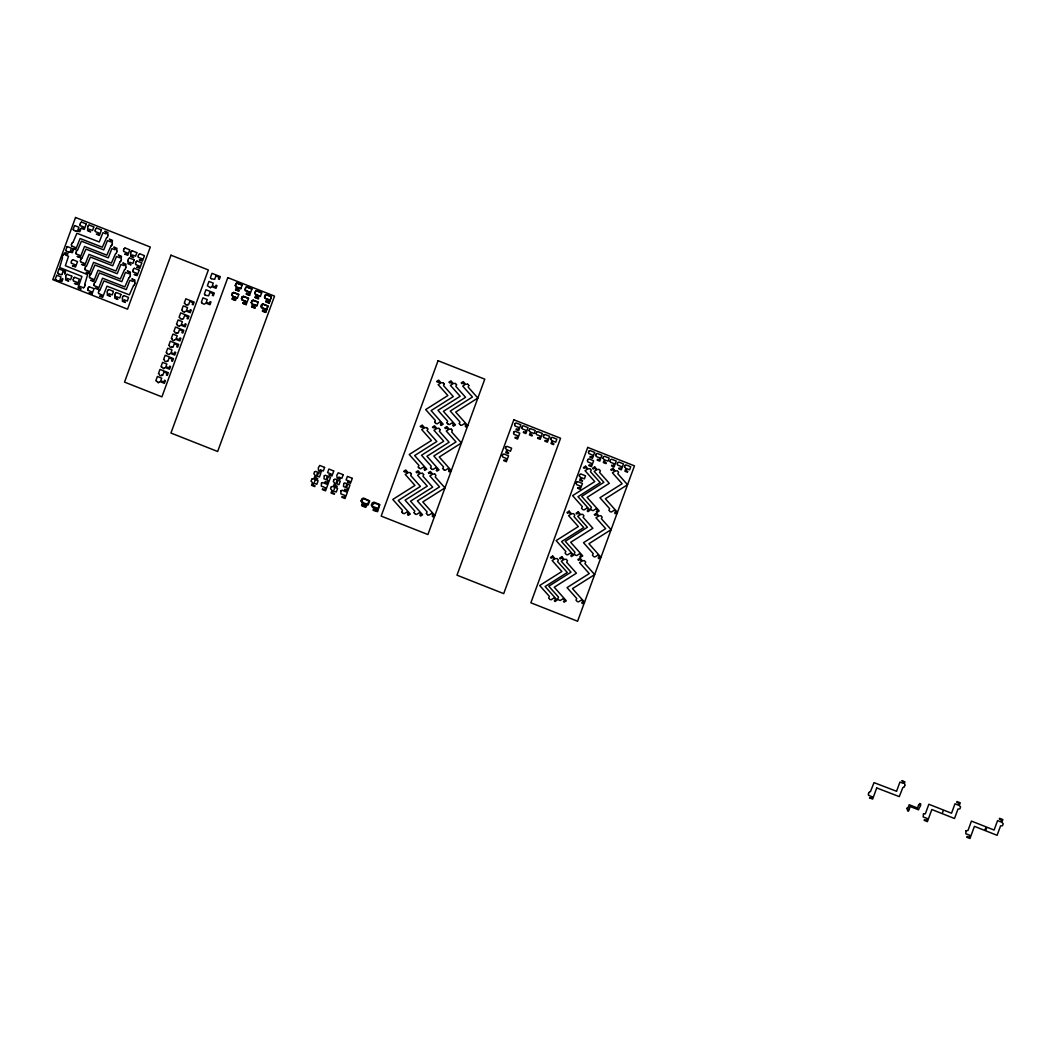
<?xml version="1.0" encoding="UTF-8"?>
<svg xmlns="http://www.w3.org/2000/svg" width="1056" height="1056" viewBox="0 0 1056 1056"><rect width="100%" height="100%" fill="white"/><g stroke="black" fill="none" stroke-linecap="round" stroke-linejoin="round"><path stroke-width="1.5" d="M166.993 353.839L169.118 354.539M182.49 311.428L184.364 312.286L184.84 311.599M202.171 303.336L204.204 304.234L205.946 303.112L209.999 304.722L210.989 302.016L210.052 301.646L209.405 303.428L206.276 302.188L207.253 299.548L202.963 297.858L201.366 302.201L202.158 303.151M205.168 295.244L208.666 295.799L209.92 292.38L213.035 293.621L212.388 295.39L213.312 295.759L214.302 293.053L205.96 289.753L204.376 294.109L205.154 295.06M62.278 256.568L62.779 255.209M62.383 257.73L62.383 256.753M63.598 254.417L62.977 255.143M73.141 229.469L74.554 225.628M65.683 250.43L67.096 246.589M55.282 279.18L56.681 275.339M57.592 272.884L58.991 269.029M74.171 230.34L73.26 229.667M56.311 280.064L55.387 279.378M58.608 273.755L57.697 273.068M66.713 251.302L65.802 250.628M71.372 244.596L71.874 243.236M60.548 274.52L61.67 274.639M71.478 245.758L71.478 244.781M72.692 242.444L72.072 243.17M77.431 231.172L79.86 231.686L80.81 229.112L80.15 228.848L79.57 230.459L77.933 229.812L78.883 227.212L74.712 225.575M79.992 224.255L80.48 222.908M69.973 252.133L72.402 252.648L73.352 250.074L72.692 249.81L72.112 251.42L70.475 250.774L71.425 248.173L67.254 246.536M59.572 280.883L62 281.411L62.938 278.837L62.278 278.573L61.697 280.17L60.06 279.523L61.01 276.936L56.839 275.286M61.882 274.573L62.964 271.603L64.601 272.25L64.667 274.111L65.617 271.537L59.149 268.976M80.124 225.43L80.098 224.44M81.338 222.116L80.692 222.829M65.604 276.487L66.092 275.141M71.214 261.914L71.716 260.568M65.736 277.662L65.723 276.685M66.95 274.362L66.304 275.075M71.359 263.089L71.333 262.112M72.574 259.789L71.914 260.502M75.874 252.529L76.375 251.183M86.249 224.03L84.282 229.403L81.193 228.175L83.318 228.386L83.807 227.027L80.23 225.628M75.979 253.691L75.979 252.727M77.194 250.378L76.573 251.117M87.569 227.251L88.07 225.905M87.701 228.426L87.688 227.449M88.915 225.113L88.268 225.826M71.861 276.263L70.594 279.734L67.478 278.507L66.977 279.853L68.706 281.16L65.604 279.946L65.842 277.86M77.484 261.69L75.517 267.062L72.428 265.835L74.54 266.046L75.042 264.7L71.465 263.287M73.181 279.484L73.669 278.137M80.375 260.462L80.876 259.116M73.313 280.658L73.286 279.682M74.527 277.345L73.88 278.071M80.48 261.637L80.48 260.66M81.695 258.324L81.074 259.05M93.826 227.027L92.558 230.485L89.443 229.258L88.942 230.617L90.671 231.924L87.569 230.696L87.806 228.611M95.146 230.248L95.647 228.888M95.291 231.422L95.251 230.432M96.492 228.109L95.845 228.822M84.876 268.409L85.378 267.049M84.995 269.57L84.995 268.594M86.196 266.257L85.576 266.983M101.416 230.023L99.449 235.396L96.347 234.168L98.472 234.379L98.974 233.02L95.396 231.607M83.688 287.734L84.308 287.008M84.889 284.42L84.889 285.397M84.506 286.942L84.995 285.582M89.377 276.342L89.879 274.996M89.496 277.504L89.496 276.54M90.697 274.204L90.077 274.93M87.714 288.974L88.216 287.628M106.59 238.036L107.197 237.31M107.804 234.722L107.791 235.699M87.859 290.149L87.833 289.172M89.074 286.849L88.414 287.562M107.408 237.23L107.897 235.884M93.892 284.288L94.38 282.929M93.997 285.45L93.997 284.473M95.198 282.137L94.578 282.863M93.984 288.75L92.017 294.122L88.915 292.908L91.04 293.106L91.542 291.76L87.965 290.347M111.091 245.969L111.712 245.243M112.306 242.656L112.292 243.632M111.91 245.177L112.398 243.817M98.393 292.222L98.881 290.875M98.498 293.383L98.498 292.42M99.713 290.07L99.079 290.809M115.592 253.915L116.213 253.176M116.807 250.602L116.794 251.566M116.411 253.11L116.912 251.764M107.224 291.707L107.712 290.347M107.356 292.882L107.342 291.905M108.57 289.568L107.923 290.281M123.486 250.166L123.974 248.82M123.618 251.341L123.592 250.364M124.832 248.041L124.186 248.754M120.094 261.848L120.714 261.122M121.308 258.535L121.295 259.512M120.912 261.056L121.414 259.697M113.48 291.482L112.213 294.941L109.098 293.713L108.596 295.073L110.312 296.38L107.224 295.152L107.461 293.066M129.756 249.942L127.789 255.314L124.687 254.1L126.812 254.311L127.301 252.952L123.737 251.539M114.774 294.743L115.276 293.396M114.906 295.918L114.893 294.941M116.12 292.618L115.474 293.33M127.921 260.238L128.41 258.878M130.574 252.978L131.076 251.618M124.595 269.782L125.215 269.056M125.809 266.482L125.796 267.445M128.053 261.4L128.04 260.423M129.268 258.1L128.621 258.812M130.706 254.14L130.693 253.163M131.921 250.84L131.274 251.552M125.413 268.99L125.915 267.643M121.031 294.518L119.764 297.99L116.648 296.762L116.16 298.109L117.876 299.416L114.774 298.201L115.012 296.116M134.178 260L132.911 263.472L129.796 262.244L129.294 263.591L131.023 264.911L127.921 263.683L128.159 261.598M136.831 252.74L135.564 256.212L132.449 254.984L131.96 256.331L133.676 257.651L130.574 256.423L130.812 254.338M129.096 277.728L129.716 277.002M130.31 274.415L130.31 275.392M122.338 297.792L122.826 296.446M129.914 276.923L130.416 275.576M122.47 298.967L122.456 297.99M123.684 295.654L123.037 296.38M132.845 270.481L133.333 269.135M135.498 263.221L135.986 261.875M138.151 255.961L138.653 254.615M132.977 271.656L132.95 270.679M134.191 268.356L133.531 269.069M135.63 264.396L135.604 263.419M136.844 261.096L136.198 261.809M138.296 257.136L138.257 256.159M139.498 253.836L138.851 254.549M139.102 270.257L137.135 275.629L134.046 274.415L136.158 274.613L136.66 273.266L133.082 271.854M141.755 262.997L139.801 268.369L136.699 267.155L138.824 267.353L139.313 266.006L135.749 264.594M144.421 255.737L142.454 261.109L139.352 259.895L141.478 260.106L141.979 258.746L138.402 257.334M133.597 285.661L134.218 284.935M134.812 282.348L134.812 283.325M134.416 284.869L134.917 283.51M156.842 381.374L158.387 382.879L158.981 382.219M162.004 367.25L163.561 368.755L164.155 368.095M172.339 339.002C171.376 340.164 174.478 341.405 174.491 339.847M177.514 324.878L177.461 325.736L179.454 326.291M161.568 375.17L161.106 375.844L159.456 375.21M171.917 346.909L171.468 347.596L169.792 346.962M177.078 332.785L176.603 333.472L174.966 332.838M187.427 304.537L186.978 305.224L185.302 304.59M210.474 287.641L211.952 286.691L216.005 288.301L216.995 285.595L216.058 285.226L215.411 286.994L212.296 285.767L213.259 283.127L208.969 281.424L207.372 285.78L210.448 287.681M316.826 474.619L317.381 473.088M314.516 481.919L315.005 480.586M317.684 474.962L318.239 473.431M324.614 467.478L323.347 470.95L320.351 469.775L320.021 470.699L321.592 471.9L318.529 470.699L318.318 467.834L319.757 465.445L324.535 467.333M326.568 478.5L327.122 476.982M327.426 478.843L327.98 477.312M333.736 471.082L331.94 475.992L328.878 474.778L330.832 474.962L331.175 474.038L327.571 472.613L328.878 469.049L333.656 470.936M336.323 482.328L336.89 480.797M334.026 489.628L334.501 488.294M337.181 482.671L337.748 481.14M343.16 474.804L341.88 478.276L338.897 477.088L338.554 478.025L340.138 479.226L337.062 478.012L336.851 475.16L338.29 472.771L343.068 474.659M346.064 486.209L346.632 484.678M346.922 486.552L347.49 485.021M352.282 478.408L350.486 483.318L347.411 482.104L349.364 482.288L349.708 481.364L346.104 479.939L347.411 476.375L352.189 478.262M502.286 455.849L502.775 454.529M505.362 448.219L505.85 446.886M514.562 424.816L515.051 423.496M513.506 433.158L513.995 431.838M521.796 427.68L522.284 426.347M529.03 430.531L529.518 429.211M536.118 433.462L536.606 432.128M543.352 436.313L543.84 434.993M550.585 439.177L551.074 437.844M576.167 483.463L576.655 482.143M579.242 475.834L579.731 474.5M588.443 452.43L588.931 451.11M587.387 460.786L587.875 459.452M595.676 455.294L596.165 453.961M602.91 458.146L603.398 456.826M609.998 461.076L610.487 459.756M617.232 463.94L617.72 462.607M624.466 466.792L624.954 465.472M868.362 793.98L868.864 792.634M868.481 795.142L868.481 794.165M869.682 791.828L869.062 792.554M870.461 791.617L874.012 782.628L896.531 791.261M876.665 788.106L872.639 799.088L869.55 797.861L871.675 798.072L872.164 796.752L868.586 795.34M896.597 791.155L899.936 782.047L903.052 783.275L903.54 781.942L901.824 780.635L904.913 781.862L904.345 783.42M902.801 787.631L899.29 796.62L876.784 787.961M903.58 787.42L904.2 786.694M904.794 784.106L904.781 785.083M904.398 786.628L904.9 785.268M942.572 812.579L943.193 810.889M985.169 829.409L985.776 827.719M985.987 829.726L986.608 828.049M76.111 231.092L77.233 231.238M68.653 252.054L69.775 252.199M58.252 280.817L59.36 280.949M181.988 319.282L180.127 318.714M166.478 361.667L164.617 361.086M436.603 381.454L438.676 380.134L441.038 382.8L442.979 382.681M437.276 382.206L437.422 382.114A1.69 1.386 24.6 0 0 438.293 381.572L440.312 383.262L438.148 384.622L447.863 395.551L425.674 409.583L435.389 420.512L434.716 422.044M444.246 384.107L443.573 385.651L453.288 396.568L431.099 410.599L443.177 424.182L441.104 425.502M448.892 382.18L450.965 380.873L453.328 383.526L455.268 383.42M449.566 382.945L449.711 382.853A1.69 1.386 24.6 0 0 450.582 382.298L452.615 383.988L450.437 385.361L460.152 396.29L437.963 410.322L447.678 421.238L447.005 422.77M456.535 384.846L455.862 386.377L465.577 397.307L443.401 411.338L455.466 424.921L453.394 426.228M461.182 382.919L463.254 381.612L465.63 384.265L467.557 384.16M461.868 383.684L462.013 383.592A1.69 1.386 24.6 0 0 462.871 383.038L464.904 384.727L462.726 386.1L472.441 397.016L450.265 411.048L459.967 421.978L459.307 423.509M468.824 385.585L468.151 387.116L477.866 398.033L455.69 412.064L467.755 425.647L465.683 426.967M420.156 426.386L422.228 425.08L424.591 427.733L426.532 427.627M420.829 427.152L420.974 427.06A1.69 1.386 24.6 0 0 421.846 426.505L423.865 428.195L421.7 429.568L431.416 440.484L409.226 454.516L418.942 465.445L418.268 466.976M435.983 423.469L437.144 423.839L440.088 421.978L441.434 424.103A1.69 1.386 24.6 0 0 440.576 424.644L440.431 424.736M427.799 429.053L427.126 430.584L436.841 441.5L414.652 455.545L426.73 469.115L424.657 470.435M432.445 427.126L434.518 425.806L436.88 428.472L438.821 428.353M433.118 427.878L433.264 427.786A1.69 1.386 24.6 0 0 434.135 427.244L436.168 428.921L433.99 430.294L443.705 441.223L421.516 455.255L431.231 466.171L430.558 467.716M448.272 424.195L449.434 424.578L452.377 422.717L453.737 424.829A1.69 1.386 24.6 0 0 452.866 425.383L452.72 425.476M440.088 429.779L439.415 431.323L449.13 442.24L426.954 456.271L439.019 469.854L436.946 471.161M444.734 427.852L446.82 426.545L449.183 429.198L451.11 429.092M445.421 428.617L445.566 428.525A1.69 1.386 24.6 0 0 446.424 427.97L448.457 429.66L446.279 431.033L455.994 441.949L433.818 455.994L443.52 466.91L442.86 468.442M460.561 424.934L461.736 425.317L464.666 423.456L466.026 425.568A1.69 1.386 24.6 0 0 465.155 426.109M452.377 430.518L451.704 432.049L461.419 442.979L439.243 457.01L451.308 470.593L449.236 471.9M403.709 471.306L405.794 469.999L408.157 472.652L410.084 472.547M404.395 472.072L404.54 471.979A1.69 1.386 24.6 0 0 405.398 471.425L407.431 473.114L405.253 474.487L414.968 485.417L392.792 499.448L402.494 510.365L401.834 511.909M419.536 468.402L420.697 468.785L423.641 466.924L424.987 469.036A1.69 1.386 24.6 0 0 424.129 469.577L424.129 469.577M411.352 473.972L410.692 475.504L420.394 486.433L398.218 500.465L410.282 514.048L408.21 515.354M416.011 472.045L418.084 470.738L420.446 473.392L422.374 473.286M416.684 472.811L416.83 472.718A1.69 1.386 24.6 0 0 417.688 472.164L419.72 473.854L417.556 475.226L427.258 486.143L405.082 500.174L414.784 511.104L414.124 512.635M431.825 469.141L433 469.511L435.93 467.65L437.29 469.762A1.69 1.386 24.6 0 0 436.418 470.316L436.273 470.408M423.641 474.712L422.981 476.243L432.683 487.159L410.507 501.191L422.585 514.774L420.512 516.094M428.3 472.784L430.373 471.464L432.736 474.131L434.676 474.012M428.974 473.537L429.119 473.444A1.69 1.386 24.6 0 0 429.977 472.903L432.01 474.58L429.845 475.952L439.547 486.882L417.371 500.914L427.086 511.83L426.413 513.374M444.127 469.867L445.289 470.25L448.232 468.389L449.579 470.501A1.69 1.386 24.6 0 0 448.708 471.055L448.708 471.042M403.102 513.322L404.263 513.704L407.207 511.843L408.553 513.955A1.69 1.386 24.6 0 0 407.682 514.51L407.537 514.602M415.391 514.061L416.552 514.444L419.496 512.582L420.842 514.694A1.69 1.386 24.6 0 0 419.984 515.236L419.826 515.328M427.68 514.8L428.842 515.17L431.785 513.308L433.132 515.42A1.69 1.386 24.6 0 0 432.274 515.975L432.128 516.067M432.802 516.82L434.874 515.513L422.796 501.93L444.972 487.898L435.27 476.982L435.943 475.438L434.848 474.052M374.035 503.765L374.022 502.854L379.249 504.926L376.966 511.157L373.718 509.876L373.996 509.098L376.57 509.969M63.862 254.377L64.957 252.622L68.046 253.849L65.921 253.638L65.432 254.998L68.548 256.225L65.353 265.729L87.608 274.639L84.784 284.236M99.977 290.03L103.937 280.883L126.271 289.595L129.954 280.289L133.069 281.516L133.571 280.157L131.855 278.85L134.944 280.078L134.706 282.163M72.996 242.418L76.916 233.257L99.251 241.969L102.947 232.65L106.062 233.891L106.55 232.531L104.834 231.224L107.936 232.452L107.686 234.538M115.394 253.981L111.368 263.102L88.994 254.39L84.652 265.597L81.55 264.383L83.675 264.594L84.163 263.234L80.599 261.822M110.893 246.035L106.828 255.169L84.533 246.444L80.15 257.664L77.048 256.436L79.174 256.648L79.662 255.301L76.098 253.889M77.471 250.338L81.431 241.19L103.752 249.902L107.448 240.596L110.563 241.824L111.052 240.464L109.336 239.158L112.438 240.385L112.2 242.471M86.473 266.218L90.433 257.07L112.754 265.782L116.45 256.476L119.566 257.704L120.067 256.344L118.338 255.037L121.44 256.265L121.202 258.35M133.399 285.727L129.373 294.848L106.96 286.15L102.656 297.356L99.554 296.129L101.68 296.34L102.181 294.994L98.604 293.581M236.887 283.14L242.114 285.212M246.629 287.034L251.856 289.093M256.397 290.849L261.624 292.908M266.138 294.73L271.352 296.802L269.042 303.125L265.795 301.844L266.178 300.854L268.303 301.699M81.536 222.05L86.17 223.885M89.113 225.047L93.746 226.868M96.703 228.043L101.323 229.865M236.689 283.76L235.99 283.483L235.184 285.608L235.884 285.886M246.431 287.641L245.731 287.364L244.926 289.489L245.626 289.766M256.186 291.456L255.486 291.179L254.681 293.317L255.394 293.594M265.927 295.337L265.228 295.06L264.832 298.307L268.937 299.93M235.884 283.694L236.993 282.929L242.22 284.988L240.808 288.776L237.64 287.522M245.626 287.575L246.734 286.81L251.962 288.882L249.546 295.429L246.286 294.136L246.668 293.146L248.807 293.99M255.394 291.403L256.489 290.638L261.716 292.697L260.317 296.485L257.136 295.231M235.277 285.397L236.518 287.087M254.786 293.093L256.027 294.782M245.018 289.278L245.322 290.598L249.44 292.222M265.135 297.475L264.422 297.198L265.122 295.284L266.231 294.518L271.458 296.578L269.135 302.914L265.888 301.633M235.686 286.493L236.623 286.862L235.514 289.846L238.762 291.126L239.039 290.347L236.914 289.516L237.732 287.311L240.913 288.565M255.182 294.202L256.12 294.571L255.011 297.554L258.258 298.835L258.641 297.845L256.502 297M260.41 296.261L257.242 295.007L256.41 297.211L258.548 298.056M245.428 290.387L249.533 292.01L248.701 294.202L246.576 293.37M264.924 298.082L269.042 299.706L268.211 301.91L266.072 301.066M237.006 289.291L239.144 290.136L238.854 290.915L235.607 289.621M106.392 238.102L102.353 247.223L80.071 238.511L75.636 249.731L72.547 248.503L74.672 248.714L75.161 247.355L71.584 245.942M246.391 293.924L249.638 295.205M255.103 297.33L258.364 298.61M125.044 247.975L129.664 249.797M132.119 250.774L136.752 252.595M139.709 253.77L144.329 255.592M233.442 292.565L238.669 294.624M243.197 296.406L248.424 298.478M252.952 300.26L258.179 302.333M262.706 304.115L267.92 306.174L265.637 312.418L262.39 311.137L262.772 310.147L264.911 310.992M74.276 230.538L75.913 231.172M233.244 293.172L232.439 292.855L231.634 294.98L232.439 295.297M242.999 297.026L242.18 296.696L241.388 298.835L242.194 299.152M252.74 300.868L251.935 300.551L251.143 302.689L251.948 303.006M262.495 304.722L261.69 304.405L260.885 306.544L261.703 306.86M232.333 293.066L233.152 293.383L233.548 292.34L238.775 294.413L237.362 298.188L234.194 296.934M242.088 296.921L242.893 297.238L243.302 296.195L248.516 298.254L246.14 304.722L242.893 303.428L243.276 302.438L245.401 303.283M251.843 300.775L252.648 301.092L253.044 300.049L258.271 302.108L256.872 305.897L253.691 304.643M261.584 304.616L262.403 304.946L262.799 303.904L268.026 305.963L265.742 312.206L262.495 310.926M231.739 294.769L233.072 296.498M241.481 298.624L242.299 298.94L241.89 299.983L245.995 301.607M251.236 302.465L252.582 304.207M260.99 306.319L261.796 306.636L261.4 307.679L265.505 309.302M232.241 295.918L233.178 296.274L232.096 299.165L235.343 300.445L235.633 299.68L233.495 298.835L234.287 296.723L237.468 297.977M241.996 299.759L246.101 301.382L245.309 303.494L243.17 302.663M251.737 303.613L252.674 303.983L251.592 306.874L254.852 308.154L255.235 307.164L253.097 306.319M256.964 305.686L253.796 304.418L252.991 306.544L255.13 307.375M261.492 307.468L265.597 309.091L264.805 311.203L262.68 310.358M116.701 250.404L116.939 248.318L113.837 247.104L115.566 248.411L115.064 249.77L111.949 248.53L108.253 257.849L85.972 249.124L81.906 258.258M233.6 298.61L235.726 299.455L235.448 300.234L232.201 298.954M129.466 258.034L134.099 259.855M137.056 261.017L141.676 262.852M242.986 303.217L246.233 304.498M251.698 306.649L254.945 307.943M119.896 261.914L115.87 271.036L93.575 262.324L89.153 273.544L86.051 272.316L88.176 272.527L88.664 271.168L85.1 269.755M134.389 268.277L139.022 270.112M125.704 266.284L125.941 264.198L122.839 262.984L124.568 264.29L124.067 265.637L120.952 264.409L117.216 273.715L94.934 265.003L90.908 274.124M589.09 451.057L590.04 450.556L594.7 452.404L592.535 458.317L589.908 457.274M596.323 453.908L597.274 453.42L601.933 455.255L599.768 461.168L597.142 460.126M603.557 456.773L604.507 456.271L609.167 458.119L608.058 461.168L605.299 460.086L604.547 462.119L606.263 462.805M610.645 459.703L611.596 459.202L616.255 461.036L614.09 466.95L611.464 465.907M617.879 462.554L618.829 462.053L623.489 463.901L621.324 469.814L618.697 468.772M625.112 465.419L626.063 464.917L630.722 466.752L629.614 469.814L626.855 468.719L626.102 470.765L627.818 471.438M515.209 423.443L516.16 422.941L520.819 424.776L518.654 430.69L516.014 429.647M522.443 426.294L523.393 425.792L528.053 427.64L525.888 433.554L523.261 432.511M529.676 429.158L530.627 428.657L535.286 430.492L534.164 433.554L531.406 432.458L530.666 434.504L532.382 435.178M536.765 432.076L537.715 431.587L542.375 433.422L540.21 439.336L537.57 438.293M543.998 434.94L544.949 434.438L549.608 436.286L547.444 442.2L544.817 441.157M551.232 437.791L552.182 437.303L556.842 439.138L555.733 442.2L552.961 441.104L552.222 443.15L553.938 443.824M588.522 452.588L588.918 453.618L592.667 455.096L591.914 457.129L590.198 456.456M595.769 455.44L596.152 456.469L599.9 457.948L599.148 459.994L597.432 459.307M603.002 458.304L604.375 459.716L603.332 462.568L605.959 463.61M610.091 461.221L610.474 462.264L614.222 463.729L613.47 465.775L611.754 465.102M617.324 464.086L617.72 465.115L621.456 466.594L620.704 468.626L618.988 467.953M624.558 466.937L625.931 468.362L624.888 471.214L627.515 472.256M124.397 269.861L120.331 278.982L98.036 270.27L93.654 281.477L90.552 280.262L92.677 280.46L93.179 279.114L89.602 277.702M514.642 424.961L515.038 426.004L518.786 427.469L518.034 429.515L516.318 428.842M521.875 427.825L522.271 428.855L526.02 430.333L525.268 432.366L523.552 431.693M529.122 430.676L530.495 432.102L529.452 434.953L532.079 435.996M536.197 433.607L536.593 434.636L540.342 436.115L539.59 438.161L537.874 437.474M543.444 436.471L543.827 437.501L547.576 438.979L546.823 441.012L545.107 440.339M550.678 439.322L552.05 440.748L551.008 443.599L553.634 444.642M130.139 274.204L130.442 272.144L127.34 270.917L129.07 272.224L128.568 273.583L125.453 272.342L121.81 281.662L99.396 272.963L95.41 282.071M66.818 251.5L68.455 252.133M128.898 277.794L124.793 286.928L102.538 278.203L98.155 289.423L95.053 288.196L97.178 288.407L97.68 287.047L94.103 285.635M588.034 459.4L588.984 458.898L593.644 460.746L591.479 466.66L588.852 465.617M514.153 431.785L515.104 431.284L519.763 433.132L517.598 439.045L514.972 438.002M587.479 460.931L587.875 461.96L591.611 463.439L590.858 465.485L589.142 464.798M185.17 303.494L184.246 303.138L185.843 298.795L194.159 302.082L193.169 304.788L192.258 304.432L192.918 302.65L189.79 301.422L188.536 304.841L187.625 304.471M513.599 433.316L513.982 434.346L517.73 435.824L516.978 437.857L515.262 437.184M72.772 259.71L77.405 261.545M62.489 257.915L59.664 267.511L81.932 276.421L78.038 287.826L81.127 289.054L79.411 287.747L79.9 286.387L83.477 287.8M182.582 310.556L181.658 310.2L183.256 305.857L187.546 307.547L186.582 310.187L189.697 311.428L190.344 309.646L191.242 310.002L190.265 312.708L186.239 311.124L185.038 311.533M579.889 474.448L580.84 473.959L585.499 475.794L584.39 478.856L581.632 477.761L580.879 479.807L582.595 480.48M108.768 289.502L113.388 291.324M116.318 292.538L120.952 294.373M179.995 317.632L179.084 317.262L180.668 312.919L188.984 316.206L187.994 318.912L187.097 318.556L187.744 316.774L184.615 315.546L183.374 318.965L182.45 318.595M123.882 295.588L128.502 297.409L127.327 301.039L124.212 299.798L123.71 301.158L125.426 302.465L122.338 301.237L122.575 299.152M506.009 446.833L506.959 446.332L511.619 448.18L510.51 451.242L507.751 450.146L506.999 452.179L508.715 452.866M579.335 475.979L580.708 477.404L579.665 480.256L582.305 481.298M67.148 274.283L71.768 276.118M74.725 277.279L79.358 279.114L77.484 284.632L74.382 283.404L76.507 283.615L76.996 282.269L73.432 280.856M505.454 448.364L506.827 449.777L505.784 452.641L508.411 453.684M58.714 273.953L60.35 274.586M89.272 286.77L93.905 288.605M576.814 482.09L577.764 481.589L582.437 483.437L580.272 489.35L577.632 488.308M177.408 324.68L176.497 324.324L178.081 319.981L182.371 321.671L181.408 324.324L184.523 325.552L185.183 323.783L186.08 324.126L185.09 326.832L181.064 325.248L179.863 325.657M502.933 454.476L503.884 453.974L508.543 455.809L506.378 461.723L503.752 460.68M576.259 483.622L576.655 484.651L580.391 486.13L579.638 488.162L577.922 487.489M502.379 455.994L502.775 457.037L506.51 458.515L505.758 460.548L504.042 459.875M56.417 280.249L58.04 280.896M174.821 331.756L173.91 331.386L175.494 327.043L183.81 330.33L182.82 333.036L181.922 332.68L182.569 330.898L179.454 329.67L178.2 333.089L177.289 332.719M172.234 338.804L171.323 338.448L172.907 334.105L177.21 335.795L176.233 338.448L179.362 339.676L180.008 337.907L180.906 338.263L179.916 340.956L175.903 339.372L174.702 339.781M169.66 345.88L168.736 345.51L170.333 341.167L178.649 344.454L177.659 347.16L176.748 346.804L177.408 345.022L174.28 343.794L173.026 347.213L172.115 346.843M167.072 352.942L166.148 352.572L167.746 348.229L172.036 349.932L171.072 352.572L174.187 353.8L174.834 352.031L175.745 352.387L174.755 355.08L170.729 353.496L169.528 353.905M164.485 360.004L163.574 359.634L165.158 355.291L173.474 358.578L172.484 361.284L171.587 360.928L172.234 359.146L169.118 357.918L167.864 361.337L166.94 360.967M161.898 367.066L160.987 366.696L162.571 362.353L166.861 364.056L165.898 366.696L169.026 367.924L169.673 366.155L170.57 366.511L169.58 369.204L165.554 367.62L164.353 368.029M159.311 374.128L158.4 373.758L159.984 369.415L168.3 372.702L167.31 375.408L166.412 375.052L167.059 373.27L163.944 372.042L162.69 375.461L161.779 375.091M156.724 381.19L155.813 380.82L157.397 376.477L161.7 378.18L160.723 380.82L163.852 382.048L164.498 380.279L165.396 380.635L164.406 383.328L160.393 381.744L159.192 382.153M467.742 384.186L468.838 385.427M455.453 383.46L456.548 384.688M443.164 382.721L444.259 383.962M459.294 423.667L460.39 424.895M446.992 422.928L448.1 424.169M451.295 429.119L452.39 430.36M434.702 422.202L435.798 423.43M439.006 428.393L440.101 429.62M426.716 427.654L427.812 428.894M442.847 468.6L443.942 469.841M430.558 467.874L431.653 469.102M418.255 467.135L419.364 468.362M422.558 473.312L423.654 474.553M410.269 472.586L411.365 473.814M426.4 513.533L427.495 514.76M414.11 512.794L415.206 514.021M401.821 512.054L402.917 513.295M375.949 509.744L376.9 508.081L372.715 506.431L372.227 505.243L373.481 503.461M361.033 500.98L362.261 503.039L361.627 505.679L365.666 507.368L366.63 505.877L364.861 504.068L368.122 504.979L369.692 500.927L363.528 498.036L361.878 498.788L361.06 500.887M371.408 505.085L372.266 506.959L375.883 508.411L373.441 508.517L373.124 510.286L377.599 511.685L379.883 504.557L373.903 502.141L372.253 502.88L371.422 505.032M211.16 278.678L214.672 279.378L215.926 275.959L219.041 277.187L218.394 278.969L219.331 279.338L220.321 276.632L211.966 273.332L210.382 277.675L211.174 278.639M75.544 217.496L52.8 279.655L127.552 309.184L150.295 247.025L75.544 217.496M170.98 255.196L124.529 382.1L161.911 396.858L208.349 269.966L170.98 255.196M227.806 277.649L170.94 433.039L217.655 451.493L274.534 296.102L227.806 277.649M311.758 479.2L311.045 481.114L312.484 482.632L311.507 485.298L314.767 486.592L315.044 485.813L312.906 484.968L313.606 483.067L316.787 484.321L318.094 480.757L312.866 478.698L311.758 479.2M314.543 471.9L313.843 473.814L315.176 475.292L314.173 478.012L317.434 479.292L317.711 478.526L315.586 477.682L316.298 475.728L319.466 476.982L320.773 473.418L315.546 471.359L314.543 471.9M321.499 483.054L321.314 486.116L325.42 487.74L324.72 489.641L322.595 488.796L322.304 489.562L325.552 490.855L327.835 484.612L322.608 482.552L321.499 483.054M324.284 475.781L323.981 478.804L328.086 480.427L327.373 482.381L325.248 481.536L324.958 482.302L328.205 483.595L330.515 477.299L325.288 475.24L324.284 475.781M331.254 486.908L330.554 488.822L331.993 490.34L331.016 493.007L334.264 494.287L334.541 493.522L332.416 492.677L333.102 490.776L336.283 492.03L337.59 488.466L332.363 486.394L331.254 486.908M334.039 479.609L333.34 481.523L334.673 483.001L333.683 485.72L336.93 487.001L337.22 486.222L335.082 485.377L335.795 483.437L338.976 484.691L340.27 481.127L335.056 479.054L334.039 479.609M341.009 490.763L340.811 493.825L344.916 495.449L344.23 497.336L342.091 496.492L341.801 497.27L345.061 498.551L347.345 492.32L342.118 490.248L341.009 490.763M343.781 483.49L343.49 486.512L347.596 488.136L346.883 490.076L344.744 489.232L344.467 490.01L347.714 491.291L350.011 485.008L344.797 482.935L343.781 483.49M362.525 499.303L361.852 501.138L363.277 502.696L362.3 505.362L365.548 506.656L365.825 505.877L363.62 505.006L364.32 503.105L367.567 504.385L368.874 500.821L363.647 498.762L362.525 499.303M438.055 360.703L381.176 516.094L427.904 534.547L484.77 379.157L438.055 360.703M513.85 419.786L456.984 575.177L503.699 593.63L560.578 438.24L513.85 419.786M587.73 447.401L530.864 602.791L577.579 621.245L634.458 465.854L587.73 447.401M907.051 808.183L907.091 809.266L908.556 809.846L907.394 810.731L908.49 811.166L910.193 806.52L918.535 809.82C919.618 806.15 920.951 806.718 920.687 803.946L919.578 803.51L919.882 804.976L918.773 804.54L917.506 808.012L909.176 804.712L907.896 808.183L907.051 808.183M923.485 813.886L923.155 816.895L927.26 818.519L926.574 820.406L924.436 819.575L924.158 820.34L927.406 821.634L931.828 809.53L954.518 818.492L957.964 809.054L959.878 808.87L960.577 806.942L959.27 805.49L960.247 802.811L957 801.53L956.723 802.309L958.848 803.154L958.162 805.042L954.98 803.788L951.535 813.226L928.844 804.263L925.399 813.688L923.485 813.886M966.042 830.702L965.752 833.712L969.857 835.336L969.144 837.289L967.006 836.444L966.728 837.223L969.976 838.504L974.424 826.346L997.102 835.309L1000.56 825.884L1002.5 825.7L1003.2 823.786L1001.867 822.307L1002.857 819.588L999.61 818.308L999.332 819.086L1001.458 819.918L1000.745 821.872L997.577 820.618L994.118 830.042L971.441 821.093L967.982 830.518L966.042 830.702M585.578 466.211L583.414 467.584L584.087 468.336L585.526 467.425L587.215 469.326L585.05 470.699L594.766 481.615L572.576 495.647L582.292 506.576L581.526 508.174L582.793 509.599L584.047 509.916L586.991 508.055L588.68 509.956L587.228 510.866L587.915 511.619L590.08 510.246L578.002 496.676L600.191 482.632L590.476 471.715L591.241 470.118L589.974 468.692L587.941 468.864L585.578 466.211M594.7 466.91L592.535 468.283L593.208 469.036L594.647 468.125L596.336 470.026L594.172 471.398L603.874 482.315L581.698 496.346L591.413 507.276L590.647 508.873L591.914 510.299L593.168 510.616L596.112 508.754L597.802 510.642L596.35 511.566L597.023 512.318L599.201 510.946L587.123 497.363L609.299 483.331L599.597 472.415L600.362 470.818L599.095 469.392L597.062 469.564L594.7 466.91M612.942 468.296L610.764 469.669L611.45 470.435L612.889 469.524L614.579 471.425L612.414 472.798L622.116 483.714L599.94 497.746L609.642 508.675L608.89 510.272L610.144 511.685L611.411 512.002L614.354 510.14L616.044 512.041L614.592 512.965L615.265 513.718L617.443 512.345L605.365 498.762L627.541 484.73L617.839 473.814L618.605 472.217L617.338 470.791L615.305 470.963L612.942 468.296M569.131 511.144L566.966 512.516L567.64 513.282L569.078 512.358L570.768 514.259L568.603 515.632L578.318 526.561L556.129 540.593L565.844 551.509L565.079 553.106L566.346 554.532L567.6 554.849L570.544 552.988L572.233 554.888L570.781 555.799L571.468 556.565L573.632 555.192L561.554 541.609L583.744 527.578L574.028 516.648L574.794 515.051L573.527 513.625L571.494 513.797L569.131 511.144M578.252 511.843L576.088 513.216L576.761 513.968L578.2 513.058L579.889 514.958L577.724 516.331L587.426 527.248L565.25 541.292L574.966 552.209L574.2 553.806L575.467 555.232L576.721 555.548L579.665 553.687L581.354 555.588L579.902 556.499L580.576 557.264L582.754 555.892L570.676 542.309L592.865 528.277L583.15 517.348L583.915 515.75L582.648 514.325L580.615 514.496L578.252 511.843M596.495 513.242L594.317 514.615L595.003 515.368L596.442 514.457L598.132 516.358L595.967 517.73L605.669 528.647L583.493 542.678L593.208 553.608L592.442 555.205L593.71 556.631L594.964 556.948L597.907 555.086L599.597 556.987L598.145 557.898L598.818 558.65L600.996 557.278L588.918 543.708L611.094 529.663L601.392 518.747L602.158 517.15L600.89 515.724L598.858 515.896L596.495 513.242M552.684 556.063L550.519 557.436L551.192 558.202L552.644 557.291L554.334 559.178L552.156 560.551L561.871 571.481L539.695 585.512L549.397 596.429L548.632 598.026L549.899 599.452L551.166 599.768L554.096 597.907L555.786 599.808L554.347 600.732L555.02 601.484L557.185 600.112L545.12 586.529L567.296 572.497L557.581 561.581L558.347 559.984L557.08 558.558L555.06 558.73L552.684 556.063M561.805 556.763L559.64 558.136L560.314 558.901L561.766 557.977L563.455 559.878L561.277 561.251L570.992 572.18L548.803 586.212L558.518 597.128L557.753 598.726L559.02 600.151L560.287 600.468L563.218 598.607L564.907 600.508L563.468 601.418L564.142 602.184L566.306 600.811L554.242 587.228L576.418 573.197L566.702 562.28L567.468 560.683L566.201 559.258L564.168 559.429L561.805 556.763M580.048 558.162L577.883 559.535L578.556 560.3L580.008 559.376L581.684 561.277L579.52 562.65L589.235 573.58L567.046 587.611L576.761 598.528L575.995 600.125L577.262 601.55L578.516 601.867L581.46 600.006L583.15 601.907L581.711 602.818L582.384 603.583L584.549 602.21L572.471 588.628L594.66 574.596L584.945 563.666L585.71 562.069L584.443 560.644L582.41 560.828L580.048 558.162"/></g></svg>
